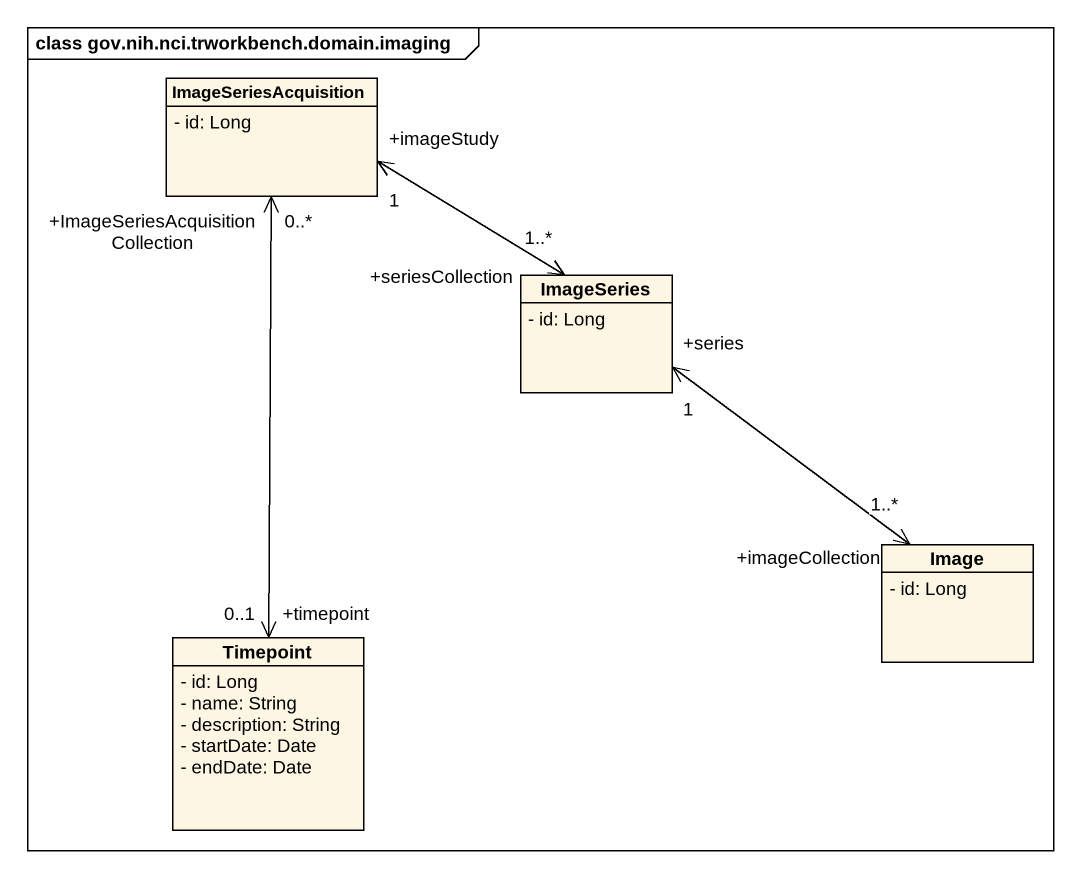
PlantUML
@startuml
mainframe class gov.nih.nci.trworkbench.domain.imaging
hide circle
hide empty members
skinparam classAttributeIconSize 0
class ImageSeriesAcquisition {
  - id: Long
}
class ImageSeries {
  - id: Long
}
class Image {
  - id: Long
}
class Timepoint {
  - id: Long
  - name: String
  - description: String
  - startDate: Date
  - endDate: Date
}
ImageSeriesAcquisition "+imageStudy\n1" <--> "+seriesCollection\n1..*" ImageSeries
ImageSeriesAcquisition "+ImageSeriesAcquisitionCollection\n0..*" <--> "+timepoint\n0..1" Timepoint
ImageSeries "+series\n1" <--> "+imageCollection\n1..*" Image
@enduml
